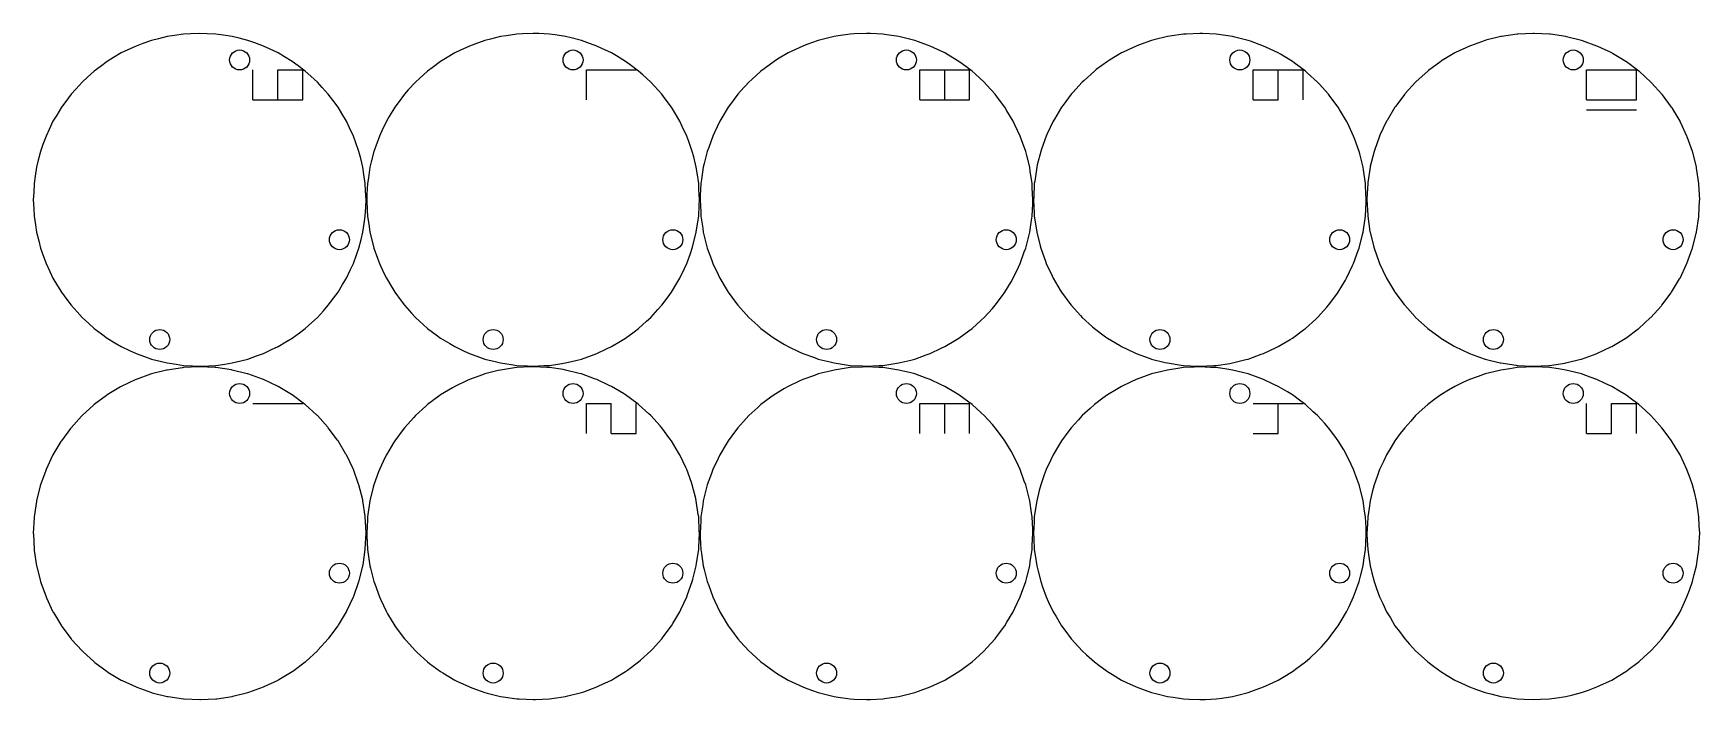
# Model space of a CAD drawing. Extents: x 0 to 501, y 0 to 200.
import ezdxf

# ---------------------------------------------------------------- set-up
doc = ezdxf.new("R2010")
doc.units = 0
doc.layers.add('CUT', color=1, linetype='Continuous')
doc.layers.add('ENGRAVE', color=5, linetype='Continuous')

msp = doc.modelspace()

# ---------------------------------------------------------------- linework, layer by layer
at = {"layer": 'CUT'}
for points in [[(100, 150.2), (99.87, 152.9), (99.76, 155.1), (99.36, 157.77), (99.04, 159.95), (98.38, 162.57), (97.85, 164.71), (96.94, 167.26), (96.19, 169.33), (95.04, 171.77), (94.1, 173.77), (92.71, 176.08), (91.57, 177.98), (89.97, 180.15), (88.65, 181.92), (86.84, 183.92), (85.36, 185.56), (83.36, 187.37), (81.72, 188.85), (79.55, 190.46), (77.78, 191.77), (75.46, 193.16), (73.57, 194.3), (71.13, 195.45), (69.13, 196.39), (66.59, 197.3), (64.51, 198.05), (61.9, 198.7), (59.75, 199.24), (57.09, 199.64), (54.9, 199.96), (52.21, 200.09), (50, 200.2), (47.3, 200.07), (45.1, 199.96), (42.43, 199.56), (40.25, 199.24), (37.63, 198.58), (35.49, 198.05), (32.94, 197.14), (30.87, 196.39), (28.43, 195.24), (26.43, 194.3), (24.12, 192.91), (22.22, 191.77), (20.05, 190.17), (18.28, 188.85), (16.28, 187.04), (14.64, 185.56), (12.83, 183.56), (11.35, 181.92), (9.74, 179.75), (8.43, 177.98), (7.04, 175.66), (5.9, 173.77), (4.75, 171.33), (3.81, 169.33), (2.9, 166.79), (2.15, 164.71), (1.5, 162.1), (0.96, 159.95), (0.56, 157.29), (0.24, 155.1), (0.11, 152.41), (0, 150.2), (0.13, 147.5), (0.24, 145.3), (0.64, 142.63), (0.96, 140.45), (1.62, 137.83), (2.15, 135.69), (3.06, 133.14), (3.81, 131.07), (4.96, 128.63), (5.9, 126.63), (7.29, 124.32), (8.43, 122.42), (10.03, 120.25), (11.35, 118.48), (13.16, 116.48), (14.64, 114.84), (16.64, 113.03), (18.28, 111.55), (20.45, 109.94), (22.22, 108.63), (24.54, 107.24), (26.43, 106.1), (28.87, 104.95), (30.87, 104.01), (33.41, 103.1), (35.49, 102.35), (38.1, 101.7), (40.25, 101.16), (42.91, 100.76), (45.1, 100.44), (47.79, 100.31), (50, 100.2), (52.7, 100.33), (54.9, 100.44), (57.57, 100.84), (59.75, 101.16), (62.37, 101.82), (64.51, 102.35), (67.06, 103.26), (69.13, 104.01), (71.57, 105.16), (73.57, 106.1), (75.88, 107.49), (77.78, 108.63), (79.95, 110.23), (81.72, 111.55), (83.72, 113.36), (85.36, 114.84), (87.17, 116.84), (88.65, 118.48), (90.26, 120.65), (91.57, 122.42), (92.96, 124.74), (94.1, 126.63), (95.25, 129.07), (96.19, 131.07), (97.1, 133.61), (97.85, 135.69), (98.5, 138.3), (99.04, 140.45), (99.44, 143.11), (99.76, 145.3), (99.89, 147.99)], [(200.2, 150.2), (200.04, 153.39), (199.96, 155.1), (199.49, 158.26), (199.24, 159.95), (198.46, 163.05), (198.05, 164.71), (196.97, 167.72), (196.39, 169.33), (195.03, 172.22), (194.3, 173.77), (192.66, 176.51), (191.77, 177.98), (189.87, 180.54), (188.85, 181.92), (186.71, 184.28), (185.56, 185.56), (183.19, 187.7), (181.92, 188.85), (179.36, 190.75), (177.98, 191.77), (175.24, 193.41), (173.77, 194.3), (170.89, 195.66), (169.33, 196.39), (166.33, 197.47), (164.71, 198.05), (161.62, 198.82), (159.95, 199.24), (156.8, 199.71), (155.1, 199.96), (151.92, 200.12), (150.2, 200.2), (147.01, 200.04), (145.3, 199.96), (142.14, 199.49), (140.45, 199.24), (137.35, 198.46), (135.69, 198.05), (132.68, 196.97), (131.07, 196.39), (128.18, 195.03), (126.63, 194.3), (123.89, 192.66), (122.42, 191.77), (119.86, 189.87), (118.48, 188.85), (116.12, 186.71), (114.84, 185.56), (112.7, 183.19), (111.55, 181.92), (109.65, 179.36), (108.63, 177.98), (106.99, 175.24), (106.1, 173.77), (104.74, 170.89), (104.01, 169.33), (102.93, 166.33), (102.35, 164.71), (101.58, 161.62), (101.16, 159.95), (100.69, 156.8), (100.44, 155.1), (100.28, 151.92), (100.2, 150.2), (100.36, 147.01), (100.44, 145.3), (100.91, 142.14), (101.16, 140.45), (101.94, 137.35), (102.35, 135.69), (103.43, 132.68), (104.01, 131.07), (105.37, 128.18), (106.1, 126.63), (107.74, 123.89), (108.63, 122.42), (110.53, 119.86), (111.55, 118.48), (113.69, 116.12), (114.84, 114.84), (117.21, 112.7), (118.48, 111.55), (121.04, 109.65), (122.42, 108.63), (125.16, 106.99), (126.63, 106.1), (129.51, 104.74), (131.07, 104.01), (134.07, 102.93), (135.69, 102.35), (138.78, 101.58), (140.45, 101.16), (143.6, 100.69), (145.3, 100.44), (148.48, 100.28), (150.2, 100.2), (153.39, 100.36), (155.1, 100.44), (158.26, 100.91), (159.95, 101.16), (163.05, 101.94), (164.71, 102.35), (167.72, 103.43), (169.33, 104.01), (172.22, 105.37), (173.77, 106.1), (176.51, 107.74), (177.98, 108.63), (180.54, 110.53), (181.92, 111.55), (184.28, 113.69), (185.56, 114.84), (187.7, 117.21), (188.85, 118.48), (190.75, 121.04), (191.77, 122.42), (193.41, 125.16), (194.3, 126.63), (195.66, 129.51), (196.39, 131.07), (197.47, 134.07), (198.05, 135.69), (198.82, 138.78), (199.24, 140.45), (199.71, 143.6), (199.96, 145.3), (200.12, 148.48)], [(300.4, 150.2), (300.22, 153.88), (300.16, 155.1), (299.62, 158.74), (299.44, 159.95), (298.55, 163.52), (298.25, 164.71), (297.01, 168.18), (296.59, 169.33), (295.02, 172.66), (294.5, 173.77), (292.6, 176.93), (291.97, 177.98), (289.78, 180.93), (289.05, 181.92), (286.58, 184.65), (285.76, 185.56), (283.03, 188.03), (282.12, 188.85), (279.16, 191.04), (278.18, 191.77), (275.02, 193.67), (273.97, 194.3), (270.64, 195.87), (269.53, 196.39), (266.07, 197.63), (264.91, 198.05), (261.34, 198.94), (260.15, 199.24), (256.51, 199.78), (255.3, 199.96), (251.63, 200.14), (250.4, 200.2), (246.72, 200.02), (245.5, 199.96), (241.86, 199.42), (240.65, 199.24), (237.08, 198.35), (235.89, 198.05), (232.42, 196.81), (231.27, 196.39), (227.94, 194.82), (226.83, 194.3), (223.67, 192.4), (222.62, 191.77), (219.67, 189.58), (218.68, 188.85), (215.95, 186.38), (215.04, 185.56), (212.57, 182.83), (211.75, 181.92), (209.56, 178.96), (208.83, 177.98), (206.93, 174.82), (206.3, 173.77), (204.73, 170.44), (204.21, 169.33), (202.97, 165.87), (202.55, 164.71), (201.66, 161.14), (201.36, 159.95), (200.82, 156.31), (200.64, 155.1), (200.46, 151.43), (200.4, 150.2), (200.58, 146.52), (200.64, 145.3), (201.18, 141.66), (201.36, 140.45), (202.25, 136.88), (202.55, 135.69), (203.79, 132.22), (204.21, 131.07), (205.78, 127.74), (206.3, 126.63), (208.2, 123.47), (208.83, 122.42), (211.02, 119.47), (211.75, 118.48), (214.22, 115.75), (215.04, 114.84), (217.77, 112.37), (218.68, 111.55), (221.64, 109.36), (222.62, 108.63), (225.78, 106.73), (226.83, 106.1), (230.16, 104.53), (231.27, 104.01), (234.73, 102.77), (235.89, 102.35), (239.46, 101.46), (240.65, 101.16), (244.29, 100.62), (245.5, 100.44), (249.17, 100.26), (250.4, 100.2), (254.08, 100.38), (255.3, 100.44), (258.94, 100.98), (260.15, 101.16), (263.72, 102.05), (264.91, 102.35), (268.38, 103.59), (269.53, 104.01), (272.86, 105.58), (273.97, 106.1), (277.13, 108), (278.18, 108.63), (281.13, 110.82), (282.12, 111.55), (284.85, 114.02), (285.76, 114.84), (288.23, 117.57), (289.05, 118.48), (291.24, 121.44), (291.97, 122.42), (293.87, 125.58), (294.5, 126.63), (296.07, 129.96), (296.59, 131.07), (297.83, 134.53), (298.25, 135.69), (299.14, 139.26), (299.44, 140.45), (299.98, 144.09), (300.16, 145.3), (300.34, 148.97)], [(400.6, 150.2), (400.4, 154.37), (400.36, 155.1), (399.75, 159.23), (399.64, 159.95), (398.63, 164), (398.45, 164.71), (397.04, 168.64), (396.79, 169.33), (395.01, 173.1), (394.7, 173.77), (392.55, 177.35), (392.17, 177.98), (389.69, 181.33), (389.25, 181.92), (386.45, 185.01), (385.96, 185.56), (382.87, 188.36), (382.32, 188.85), (378.97, 191.34), (378.38, 191.77), (374.8, 193.92), (374.17, 194.3), (370.4, 196.08), (369.73, 196.39), (365.81, 197.8), (365.11, 198.05), (361.07, 199.06), (360.35, 199.24), (356.23, 199.85), (355.5, 199.96), (351.34, 200.16), (350.6, 200.2), (346.43, 200), (345.7, 199.96), (341.57, 199.35), (340.85, 199.24), (336.8, 198.23), (336.09, 198.05), (332.16, 196.64), (331.47, 196.39), (327.7, 194.61), (327.03, 194.3), (323.45, 192.15), (322.82, 191.77), (319.47, 189.29), (318.88, 188.85), (315.79, 186.05), (315.24, 185.56), (312.44, 182.47), (311.95, 181.92), (309.46, 178.57), (309.03, 177.98), (306.88, 174.4), (306.5, 173.77), (304.72, 170), (304.41, 169.33), (303, 165.41), (302.75, 164.71), (301.74, 160.67), (301.56, 159.95), (300.95, 155.83), (300.84, 155.1), (300.64, 150.94), (300.6, 150.2), (300.8, 146.03), (300.84, 145.3), (301.45, 141.17), (301.56, 140.45), (302.57, 136.4), (302.75, 135.69), (304.16, 131.76), (304.41, 131.07), (306.19, 127.3), (306.5, 126.63), (308.65, 123.05), (309.03, 122.42), (311.51, 119.07), (311.95, 118.48), (314.75, 115.39), (315.24, 114.84), (318.33, 112.04), (318.88, 111.55), (322.23, 109.06), (322.82, 108.63), (326.4, 106.48), (327.03, 106.1), (330.8, 104.32), (331.47, 104.01), (335.39, 102.6), (336.09, 102.35), (340.13, 101.34), (340.85, 101.16), (344.97, 100.55), (345.7, 100.44), (349.86, 100.24), (350.6, 100.2), (354.77, 100.4), (355.5, 100.44), (359.63, 101.05), (360.35, 101.16), (364.4, 102.17), (365.11, 102.35), (369.04, 103.76), (369.73, 104.01), (373.5, 105.79), (374.17, 106.1), (377.75, 108.25), (378.38, 108.63), (381.73, 111.11), (382.32, 111.55), (385.41, 114.35), (385.96, 114.84), (388.76, 117.93), (389.25, 118.48), (391.74, 121.83), (392.17, 122.42), (394.32, 126), (394.7, 126.63), (396.48, 130.4), (396.79, 131.07), (398.2, 134.99), (398.45, 135.69), (399.46, 139.73), (399.64, 140.45), (400.25, 144.57), (400.36, 145.3), (400.56, 149.46)], [(500.8, 150.2), (500.57, 154.86), (500.56, 155.1), (499.88, 159.71), (499.84, 159.95), (498.71, 164.48), (498.65, 164.71), (497.08, 169.1), (496.99, 169.33), (495, 173.55), (494.9, 173.77), (492.5, 177.77), (492.37, 177.98), (489.6, 181.72), (489.45, 181.92), (486.32, 185.37), (486.16, 185.56), (482.7, 188.69), (482.52, 188.85), (478.78, 191.63), (478.58, 191.77), (474.58, 194.17), (474.37, 194.3), (470.16, 196.29), (469.93, 196.39), (465.55, 197.96), (465.31, 198.05), (460.79, 199.18), (460.55, 199.24), (455.94, 199.92), (455.7, 199.96), (451.05, 200.19), (450.8, 200.2), (446.14, 199.97), (445.9, 199.96), (441.29, 199.28), (441.05, 199.24), (436.52, 198.11), (436.29, 198.05), (431.9, 196.48), (431.67, 196.39), (427.45, 194.4), (427.23, 194.3), (423.23, 191.9), (423.02, 191.77), (419.28, 189), (419.08, 188.85), (415.63, 185.72), (415.44, 185.56), (412.31, 182.1), (412.15, 181.92), (409.37, 178.18), (409.23, 177.98), (406.83, 173.98), (406.7, 173.77), (404.71, 169.56), (404.61, 169.33), (403.04, 164.95), (402.95, 164.71), (401.82, 160.19), (401.76, 159.95), (401.08, 155.34), (401.04, 155.1), (400.81, 150.45), (400.8, 150.2), (401.03, 145.54), (401.04, 145.3), (401.72, 140.69), (401.76, 140.45), (402.89, 135.92), (402.95, 135.69), (404.52, 131.3), (404.61, 131.07), (406.6, 126.85), (406.7, 126.63), (409.1, 122.63), (409.23, 122.42), (412, 118.68), (412.15, 118.48), (415.28, 115.03), (415.44, 114.84), (418.9, 111.71), (419.08, 111.55), (422.82, 108.77), (423.02, 108.63), (427.02, 106.23), (427.23, 106.1), (431.44, 104.11), (431.67, 104.01), (436.05, 102.44), (436.29, 102.35), (440.81, 101.22), (441.05, 101.16), (445.66, 100.48), (445.9, 100.44), (450.55, 100.21), (450.8, 100.2), (455.46, 100.43), (455.7, 100.44), (460.31, 101.12), (460.55, 101.16), (465.08, 102.29), (465.31, 102.35), (469.7, 103.92), (469.93, 104.01), (474.15, 106), (474.37, 106.1), (478.37, 108.5), (478.58, 108.63), (482.32, 111.4), (482.52, 111.55), (485.97, 114.68), (486.16, 114.84), (489.29, 118.3), (489.45, 118.48), (492.23, 122.22), (492.37, 122.42), (494.77, 126.42), (494.9, 126.63), (496.89, 130.84), (496.99, 131.07), (498.56, 135.45), (498.65, 135.69), (499.78, 140.21), (499.84, 140.45), (500.52, 145.06), (500.56, 145.3), (500.79, 149.95)], [(65, 192.2), (64.94, 191.61), (64.77, 191.05), (64.49, 190.53), (64.12, 190.08), (63.67, 189.71), (63.15, 189.43), (62.59, 189.26), (62, 189.2), (61.41, 189.26), (60.85, 189.43), (60.33, 189.71), (59.88, 190.08), (59.51, 190.53), (59.23, 191.05), (59.06, 191.61), (59, 192.2), (59.06, 192.79), (59.23, 193.35), (59.51, 193.87), (59.88, 194.32), (60.33, 194.69), (60.85, 194.97), (61.41, 195.14), (62, 195.2), (62.59, 195.14), (63.15, 194.97), (63.67, 194.69), (64.12, 194.32), (64.49, 193.87), (64.77, 193.35), (64.94, 192.79)], [(165.2, 192.2), (165.14, 191.61), (164.97, 191.05), (164.69, 190.53), (164.32, 190.08), (163.87, 189.71), (163.35, 189.43), (162.79, 189.26), (162.2, 189.2), (161.61, 189.26), (161.05, 189.43), (160.53, 189.71), (160.08, 190.08), (159.71, 190.53), (159.43, 191.05), (159.26, 191.61), (159.2, 192.2), (159.26, 192.79), (159.43, 193.35), (159.71, 193.87), (160.08, 194.32), (160.53, 194.69), (161.05, 194.97), (161.61, 195.14), (162.2, 195.2), (162.79, 195.14), (163.35, 194.97), (163.87, 194.69), (164.32, 194.32), (164.69, 193.87), (164.97, 193.35), (165.14, 192.79)], [(265.4, 192.2), (265.34, 191.61), (265.17, 191.05), (264.89, 190.53), (264.52, 190.08), (264.07, 189.71), (263.55, 189.43), (262.99, 189.26), (262.4, 189.2), (261.81, 189.26), (261.25, 189.43), (260.73, 189.71), (260.28, 190.08), (259.91, 190.53), (259.63, 191.05), (259.46, 191.61), (259.4, 192.2), (259.46, 192.79), (259.63, 193.35), (259.91, 193.87), (260.28, 194.32), (260.73, 194.69), (261.25, 194.97), (261.81, 195.14), (262.4, 195.2), (262.99, 195.14), (263.55, 194.97), (264.07, 194.69), (264.52, 194.32), (264.89, 193.87), (265.17, 193.35), (265.34, 192.79)], [(365.6, 192.2), (365.54, 191.61), (365.37, 191.05), (365.09, 190.53), (364.72, 190.08), (364.27, 189.71), (363.75, 189.43), (363.19, 189.26), (362.6, 189.2), (362.01, 189.26), (361.45, 189.43), (360.93, 189.71), (360.48, 190.08), (360.11, 190.53), (359.83, 191.05), (359.66, 191.61), (359.6, 192.2), (359.66, 192.79), (359.83, 193.35), (360.11, 193.87), (360.48, 194.32), (360.93, 194.69), (361.45, 194.97), (362.01, 195.14), (362.6, 195.2), (363.19, 195.14), (363.75, 194.97), (364.27, 194.69), (364.72, 194.32), (365.09, 193.87), (365.37, 193.35), (365.54, 192.79)], [(465.8, 192.2), (465.74, 191.61), (465.57, 191.05), (465.29, 190.53), (464.92, 190.08), (464.47, 189.71), (463.95, 189.43), (463.39, 189.26), (462.8, 189.2), (462.21, 189.26), (461.65, 189.43), (461.13, 189.71), (460.68, 190.08), (460.31, 190.53), (460.03, 191.05), (459.86, 191.61), (459.8, 192.2), (459.86, 192.79), (460.03, 193.35), (460.31, 193.87), (460.68, 194.32), (461.13, 194.69), (461.65, 194.97), (462.21, 195.14), (462.8, 195.2), (463.39, 195.14), (463.95, 194.97), (464.47, 194.69), (464.92, 194.32), (465.29, 193.87), (465.57, 193.35), (465.74, 192.79)], [(95, 138.2), (94.94, 137.61), (94.77, 137.05), (94.49, 136.53), (94.12, 136.08), (93.67, 135.71), (93.15, 135.43), (92.59, 135.26), (92, 135.2), (91.41, 135.26), (90.85, 135.43), (90.33, 135.71), (89.88, 136.08), (89.51, 136.53), (89.23, 137.05), (89.06, 137.61), (89, 138.2), (89.06, 138.79), (89.23, 139.35), (89.51, 139.87), (89.88, 140.32), (90.33, 140.69), (90.85, 140.97), (91.41, 141.14), (92, 141.2), (92.59, 141.14), (93.15, 140.97), (93.67, 140.69), (94.12, 140.32), (94.49, 139.87), (94.77, 139.35), (94.94, 138.79)], [(195.2, 138.2), (195.14, 137.61), (194.97, 137.05), (194.69, 136.53), (194.32, 136.08), (193.87, 135.71), (193.35, 135.43), (192.79, 135.26), (192.2, 135.2), (191.61, 135.26), (191.05, 135.43), (190.53, 135.71), (190.08, 136.08), (189.71, 136.53), (189.43, 137.05), (189.26, 137.61), (189.2, 138.2), (189.26, 138.79), (189.43, 139.35), (189.71, 139.87), (190.08, 140.32), (190.53, 140.69), (191.05, 140.97), (191.61, 141.14), (192.2, 141.2), (192.79, 141.14), (193.35, 140.97), (193.87, 140.69), (194.32, 140.32), (194.69, 139.87), (194.97, 139.35), (195.14, 138.79)], [(295.4, 138.2), (295.34, 137.61), (295.17, 137.05), (294.89, 136.53), (294.52, 136.08), (294.07, 135.71), (293.55, 135.43), (292.99, 135.26), (292.4, 135.2), (291.81, 135.26), (291.25, 135.43), (290.73, 135.71), (290.28, 136.08), (289.91, 136.53), (289.63, 137.05), (289.46, 137.61), (289.4, 138.2), (289.46, 138.79), (289.63, 139.35), (289.91, 139.87), (290.28, 140.32), (290.73, 140.69), (291.25, 140.97), (291.81, 141.14), (292.4, 141.2), (292.99, 141.14), (293.55, 140.97), (294.07, 140.69), (294.52, 140.32), (294.89, 139.87), (295.17, 139.35), (295.34, 138.79)], [(395.6, 138.2), (395.54, 137.61), (395.37, 137.05), (395.09, 136.53), (394.72, 136.08), (394.27, 135.71), (393.75, 135.43), (393.19, 135.26), (392.6, 135.2), (392.01, 135.26), (391.45, 135.43), (390.93, 135.71), (390.48, 136.08), (390.11, 136.53), (389.83, 137.05), (389.66, 137.61), (389.6, 138.2), (389.66, 138.79), (389.83, 139.35), (390.11, 139.87), (390.48, 140.32), (390.93, 140.69), (391.45, 140.97), (392.01, 141.14), (392.6, 141.2), (393.19, 141.14), (393.75, 140.97), (394.27, 140.69), (394.72, 140.32), (395.09, 139.87), (395.37, 139.35), (395.54, 138.79)], [(495.8, 138.2), (495.74, 137.61), (495.57, 137.05), (495.29, 136.53), (494.92, 136.08), (494.47, 135.71), (493.95, 135.43), (493.39, 135.26), (492.8, 135.2), (492.21, 135.26), (491.65, 135.43), (491.13, 135.71), (490.68, 136.08), (490.31, 136.53), (490.03, 137.05), (489.86, 137.61), (489.8, 138.2), (489.86, 138.79), (490.03, 139.35), (490.31, 139.87), (490.68, 140.32), (491.13, 140.69), (491.65, 140.97), (492.21, 141.14), (492.8, 141.2), (493.39, 141.14), (493.95, 140.97), (494.47, 140.69), (494.92, 140.32), (495.29, 139.87), (495.57, 139.35), (495.74, 138.79)], [(41, 108.2), (40.94, 107.61), (40.77, 107.05), (40.49, 106.53), (40.12, 106.08), (39.67, 105.71), (39.15, 105.43), (38.59, 105.26), (38, 105.2), (37.41, 105.26), (36.85, 105.43), (36.33, 105.71), (35.88, 106.08), (35.51, 106.53), (35.23, 107.05), (35.06, 107.61), (35, 108.2), (35.06, 108.79), (35.23, 109.35), (35.51, 109.87), (35.88, 110.32), (36.33, 110.69), (36.85, 110.97), (37.41, 111.14), (38, 111.2), (38.59, 111.14), (39.15, 110.97), (39.67, 110.69), (40.12, 110.32), (40.49, 109.87), (40.77, 109.35), (40.94, 108.79)], [(141.2, 108.2), (141.14, 107.61), (140.97, 107.05), (140.69, 106.53), (140.32, 106.08), (139.87, 105.71), (139.35, 105.43), (138.79, 105.26), (138.2, 105.2), (137.61, 105.26), (137.05, 105.43), (136.53, 105.71), (136.08, 106.08), (135.71, 106.53), (135.43, 107.05), (135.26, 107.61), (135.2, 108.2), (135.26, 108.79), (135.43, 109.35), (135.71, 109.87), (136.08, 110.32), (136.53, 110.69), (137.05, 110.97), (137.61, 111.14), (138.2, 111.2), (138.79, 111.14), (139.35, 110.97), (139.87, 110.69), (140.32, 110.32), (140.69, 109.87), (140.97, 109.35), (141.14, 108.79)], [(241.4, 108.2), (241.34, 107.61), (241.17, 107.05), (240.89, 106.53), (240.52, 106.08), (240.07, 105.71), (239.55, 105.43), (238.99, 105.26), (238.4, 105.2), (237.81, 105.26), (237.25, 105.43), (236.73, 105.71), (236.28, 106.08), (235.91, 106.53), (235.63, 107.05), (235.46, 107.61), (235.4, 108.2), (235.46, 108.79), (235.63, 109.35), (235.91, 109.87), (236.28, 110.32), (236.73, 110.69), (237.25, 110.97), (237.81, 111.14), (238.4, 111.2), (238.99, 111.14), (239.55, 110.97), (240.07, 110.69), (240.52, 110.32), (240.89, 109.87), (241.17, 109.35), (241.34, 108.79)], [(341.6, 108.2), (341.54, 107.61), (341.37, 107.05), (341.09, 106.53), (340.72, 106.08), (340.27, 105.71), (339.75, 105.43), (339.19, 105.26), (338.6, 105.2), (338.01, 105.26), (337.45, 105.43), (336.93, 105.71), (336.48, 106.08), (336.11, 106.53), (335.83, 107.05), (335.66, 107.61), (335.6, 108.2), (335.66, 108.79), (335.83, 109.35), (336.11, 109.87), (336.48, 110.32), (336.93, 110.69), (337.45, 110.97), (338.01, 111.14), (338.6, 111.2), (339.19, 111.14), (339.75, 110.97), (340.27, 110.69), (340.72, 110.32), (341.09, 109.87), (341.37, 109.35), (341.54, 108.79)], [(441.8, 108.2), (441.74, 107.61), (441.57, 107.05), (441.29, 106.53), (440.92, 106.08), (440.47, 105.71), (439.95, 105.43), (439.39, 105.26), (438.8, 105.2), (438.21, 105.26), (437.65, 105.43), (437.13, 105.71), (436.68, 106.08), (436.31, 106.53), (436.03, 107.05), (435.86, 107.61), (435.8, 108.2), (435.86, 108.79), (436.03, 109.35), (436.31, 109.87), (436.68, 110.32), (437.13, 110.69), (437.65, 110.97), (438.21, 111.14), (438.8, 111.2), (439.39, 111.14), (439.95, 110.97), (440.47, 110.69), (440.92, 110.32), (441.29, 109.87), (441.57, 109.35), (441.74, 108.79)], [(100, 50), (99.99, 50.25), (99.76, 54.9), (99.72, 55.14), (99.04, 59.75), (98.98, 59.99), (97.85, 64.51), (97.76, 64.75), (96.19, 69.13), (96.09, 69.36), (94.1, 73.57), (93.97, 73.78), (91.57, 77.78), (91.43, 77.98), (88.65, 81.72), (88.49, 81.9), (85.36, 85.36), (85.17, 85.52), (81.72, 88.65), (81.52, 88.8), (77.78, 91.57), (77.57, 91.7), (73.57, 94.1), (73.35, 94.2), (69.13, 96.19), (68.9, 96.28), (64.51, 97.85), (64.28, 97.91), (59.75, 99.04), (59.51, 99.08), (54.9, 99.76), (54.66, 99.77), (50, 100), (49.75, 99.99), (45.1, 99.76), (44.86, 99.72), (40.25, 99.04), (40.01, 98.98), (35.49, 97.85), (35.25, 97.76), (30.87, 96.19), (30.64, 96.09), (26.43, 94.1), (26.22, 93.97), (22.22, 91.57), (22.02, 91.43), (18.28, 88.65), (18.1, 88.49), (14.64, 85.36), (14.48, 85.17), (11.35, 81.72), (11.2, 81.52), (8.43, 77.78), (8.3, 77.57), (5.9, 73.57), (5.8, 73.35), (3.81, 69.13), (3.72, 68.9), (2.15, 64.51), (2.09, 64.28), (0.96, 59.75), (0.92, 59.51), (0.24, 54.9), (0.23, 54.66), (0, 50), (0.01, 49.75), (0.24, 45.1), (0.28, 44.86), (0.96, 40.25), (1.02, 40.01), (2.15, 35.49), (2.24, 35.25), (3.81, 30.87), (3.91, 30.64), (5.9, 26.43), (6.03, 26.22), (8.43, 22.22), (8.57, 22.02), (11.35, 18.28), (11.51, 18.1), (14.64, 14.64), (14.83, 14.48), (18.28, 11.35), (18.48, 11.2), (22.22, 8.43), (22.43, 8.3), (26.43, 5.9), (26.65, 5.8), (30.87, 3.81), (31.1, 3.72), (35.49, 2.15), (35.72, 2.09), (40.25, 0.96), (40.49, 0.92), (45.1, 0.24), (45.34, 0.23), (50, 0), (50.25, 0.01), (54.9, 0.24), (55.14, 0.28), (59.75, 0.96), (59.99, 1.02), (64.51, 2.15), (64.75, 2.24), (69.13, 3.81), (69.36, 3.91), (73.57, 5.9), (73.78, 6.03), (77.78, 8.43), (77.98, 8.57), (81.72, 11.35), (81.9, 11.51), (85.36, 14.64), (85.52, 14.83), (88.65, 18.28), (88.8, 18.48), (91.57, 22.22), (91.7, 22.43), (94.1, 26.43), (94.2, 26.65), (96.19, 30.87), (96.28, 31.1), (97.85, 35.49), (97.91, 35.72), (99.04, 40.25), (99.08, 40.49), (99.76, 45.1), (99.77, 45.34)], [(200.2, 50), (200.16, 50.74), (199.96, 54.9), (199.85, 55.63), (199.24, 59.75), (199.06, 60.47), (198.05, 64.51), (197.8, 65.21), (196.39, 69.13), (196.08, 69.8), (194.3, 73.57), (193.92, 74.2), (191.77, 77.78), (191.34, 78.37), (188.85, 81.72), (188.36, 82.27), (185.56, 85.36), (185.01, 85.85), (181.92, 88.65), (181.33, 89.09), (177.98, 91.57), (177.35, 91.95), (173.77, 94.1), (173.1, 94.41), (169.33, 96.19), (168.64, 96.44), (164.71, 97.85), (164, 98.03), (159.95, 99.04), (159.23, 99.15), (155.1, 99.76), (154.37, 99.8), (150.2, 100), (149.46, 99.96), (145.3, 99.76), (144.57, 99.65), (140.45, 99.04), (139.73, 98.86), (135.69, 97.85), (134.99, 97.6), (131.07, 96.19), (130.4, 95.88), (126.63, 94.1), (126, 93.72), (122.42, 91.57), (121.83, 91.14), (118.48, 88.65), (117.93, 88.16), (114.84, 85.36), (114.35, 84.81), (111.55, 81.72), (111.11, 81.13), (108.63, 77.78), (108.25, 77.15), (106.1, 73.57), (105.79, 72.9), (104.01, 69.13), (103.76, 68.44), (102.35, 64.51), (102.17, 63.8), (101.16, 59.75), (101.05, 59.03), (100.44, 54.9), (100.4, 54.17), (100.2, 50), (100.24, 49.26), (100.44, 45.1), (100.55, 44.37), (101.16, 40.25), (101.34, 39.53), (102.35, 35.49), (102.6, 34.79), (104.01, 30.87), (104.32, 30.2), (106.1, 26.43), (106.48, 25.8), (108.63, 22.22), (109.06, 21.63), (111.55, 18.28), (112.04, 17.73), (114.84, 14.64), (115.39, 14.15), (118.48, 11.35), (119.07, 10.91), (122.42, 8.43), (123.05, 8.05), (126.63, 5.9), (127.3, 5.59), (131.07, 3.81), (131.76, 3.56), (135.69, 2.15), (136.4, 1.97), (140.45, 0.96), (141.17, 0.85), (145.3, 0.24), (146.03, 0.2), (150.2, 0), (150.94, 0.04), (155.1, 0.24), (155.83, 0.35), (159.95, 0.96), (160.67, 1.14), (164.71, 2.15), (165.41, 2.4), (169.33, 3.81), (170, 4.12), (173.77, 5.9), (174.4, 6.28), (177.98, 8.43), (178.57, 8.86), (181.92, 11.35), (182.47, 11.84), (185.56, 14.64), (186.05, 15.19), (188.85, 18.28), (189.29, 18.87), (191.77, 22.22), (192.15, 22.85), (194.3, 26.43), (194.61, 27.1), (196.39, 30.87), (196.64, 31.56), (198.05, 35.49), (198.23, 36.2), (199.24, 40.25), (199.35, 40.97), (199.96, 45.1), (200, 45.83)], [(300.4, 50), (300.34, 51.23), (300.16, 54.9), (299.98, 56.11), (299.44, 59.75), (299.14, 60.94), (298.25, 64.51), (297.83, 65.67), (296.59, 69.13), (296.07, 70.24), (294.5, 73.57), (293.87, 74.62), (291.97, 77.78), (291.24, 78.76), (289.05, 81.72), (288.23, 82.63), (285.76, 85.36), (284.85, 86.18), (282.12, 88.65), (281.13, 89.38), (278.18, 91.57), (277.13, 92.2), (273.97, 94.1), (272.86, 94.62), (269.53, 96.19), (268.38, 96.61), (264.91, 97.85), (263.72, 98.15), (260.15, 99.04), (258.94, 99.22), (255.3, 99.76), (254.08, 99.82), (250.4, 100), (249.17, 99.94), (245.5, 99.76), (244.29, 99.58), (240.65, 99.04), (239.46, 98.74), (235.89, 97.85), (234.73, 97.43), (231.27, 96.19), (230.16, 95.67), (226.83, 94.1), (225.78, 93.47), (222.62, 91.57), (221.64, 90.84), (218.68, 88.65), (217.77, 87.83), (215.04, 85.36), (214.22, 84.45), (211.75, 81.72), (211.02, 80.73), (208.83, 77.78), (208.2, 76.73), (206.3, 73.57), (205.78, 72.46), (204.21, 69.13), (203.79, 67.98), (202.55, 64.51), (202.25, 63.32), (201.36, 59.75), (201.18, 58.54), (200.64, 54.9), (200.58, 53.68), (200.4, 50), (200.46, 48.77), (200.64, 45.1), (200.82, 43.89), (201.36, 40.25), (201.66, 39.06), (202.55, 35.49), (202.97, 34.33), (204.21, 30.87), (204.73, 29.76), (206.3, 26.43), (206.93, 25.38), (208.83, 22.22), (209.56, 21.24), (211.75, 18.28), (212.57, 17.37), (215.04, 14.64), (215.95, 13.82), (218.68, 11.35), (219.67, 10.62), (222.62, 8.43), (223.67, 7.8), (226.83, 5.9), (227.94, 5.38), (231.27, 3.81), (232.42, 3.39), (235.89, 2.15), (237.08, 1.85), (240.65, 0.96), (241.86, 0.78), (245.5, 0.24), (246.72, 0.18), (250.4, 0), (251.63, 0.06), (255.3, 0.24), (256.51, 0.42), (260.15, 0.96), (261.34, 1.26), (264.91, 2.15), (266.07, 2.57), (269.53, 3.81), (270.64, 4.33), (273.97, 5.9), (275.02, 6.53), (278.18, 8.43), (279.16, 9.16), (282.12, 11.35), (283.03, 12.17), (285.76, 14.64), (286.58, 15.55), (289.05, 18.28), (289.78, 19.27), (291.97, 22.22), (292.6, 23.27), (294.5, 26.43), (295.02, 27.54), (296.59, 30.87), (297.01, 32.02), (298.25, 35.49), (298.55, 36.68), (299.44, 40.25), (299.62, 41.46), (300.16, 45.1), (300.22, 46.32)], [(400.6, 50), (400.52, 51.72), (400.36, 54.9), (400.11, 56.6), (399.64, 59.75), (399.22, 61.42), (398.45, 64.51), (397.87, 66.13), (396.79, 69.13), (396.06, 70.69), (394.7, 73.57), (393.81, 75.04), (392.17, 77.78), (391.15, 79.16), (389.25, 81.72), (388.1, 82.99), (385.96, 85.36), (384.68, 86.51), (382.32, 88.65), (380.94, 89.67), (378.38, 91.57), (376.91, 92.46), (374.17, 94.1), (372.62, 94.83), (369.73, 96.19), (368.12, 96.77), (365.11, 97.85), (363.45, 98.26), (360.35, 99.04), (358.66, 99.29), (355.5, 99.76), (353.79, 99.84), (350.6, 100), (348.88, 99.92), (345.7, 99.76), (344, 99.51), (340.85, 99.04), (339.18, 98.62), (336.09, 97.85), (334.47, 97.27), (331.47, 96.19), (329.91, 95.46), (327.03, 94.1), (325.56, 93.21), (322.82, 91.57), (321.44, 90.55), (318.88, 88.65), (317.61, 87.5), (315.24, 85.36), (314.09, 84.08), (311.95, 81.72), (310.93, 80.34), (309.03, 77.78), (308.14, 76.31), (306.5, 73.57), (305.77, 72.02), (304.41, 69.13), (303.83, 67.52), (302.75, 64.51), (302.34, 62.85), (301.56, 59.75), (301.31, 58.06), (300.84, 54.9), (300.76, 53.19), (300.6, 50), (300.68, 48.28), (300.84, 45.1), (301.09, 43.4), (301.56, 40.25), (301.98, 38.58), (302.75, 35.49), (303.33, 33.87), (304.41, 30.87), (305.14, 29.31), (306.5, 26.43), (307.39, 24.96), (309.03, 22.22), (310.05, 20.84), (311.95, 18.28), (313.1, 17.01), (315.24, 14.64), (316.52, 13.49), (318.88, 11.35), (320.26, 10.33), (322.82, 8.43), (324.29, 7.54), (327.03, 5.9), (328.58, 5.17), (331.47, 3.81), (333.08, 3.23), (336.09, 2.15), (337.75, 1.74), (340.85, 0.96), (342.54, 0.71), (345.7, 0.24), (347.41, 0.16), (350.6, 0), (352.32, 0.08), (355.5, 0.24), (357.2, 0.49), (360.35, 0.96), (362.02, 1.38), (365.11, 2.15), (366.73, 2.73), (369.73, 3.81), (371.29, 4.54), (374.17, 5.9), (375.64, 6.79), (378.38, 8.43), (379.76, 9.45), (382.32, 11.35), (383.59, 12.5), (385.96, 14.64), (387.11, 15.92), (389.25, 18.28), (390.27, 19.66), (392.17, 22.22), (393.06, 23.69), (394.7, 26.43), (395.43, 27.98), (396.79, 30.87), (397.37, 32.48), (398.45, 35.49), (398.86, 37.15), (399.64, 40.25), (399.89, 41.94), (400.36, 45.1), (400.44, 46.81)], [(500.8, 50), (500.69, 52.21), (500.56, 54.9), (500.24, 57.09), (499.84, 59.75), (499.3, 61.9), (498.65, 64.51), (497.9, 66.59), (496.99, 69.13), (496.05, 71.13), (494.9, 73.57), (493.76, 75.46), (492.37, 77.78), (491.06, 79.55), (489.45, 81.72), (487.97, 83.36), (486.16, 85.36), (484.52, 86.84), (482.52, 88.65), (480.75, 89.97), (478.58, 91.57), (476.68, 92.71), (474.37, 94.1), (472.37, 95.04), (469.93, 96.19), (467.86, 96.94), (465.31, 97.85), (463.17, 98.38), (460.55, 99.04), (458.37, 99.36), (455.7, 99.76), (453.5, 99.87), (450.8, 100), (448.59, 99.89), (445.9, 99.76), (443.71, 99.44), (441.05, 99.04), (438.9, 98.5), (436.29, 97.85), (434.21, 97.1), (431.67, 96.19), (429.67, 95.25), (427.23, 94.1), (425.34, 92.96), (423.02, 91.57), (421.25, 90.26), (419.08, 88.65), (417.44, 87.17), (415.44, 85.36), (413.96, 83.72), (412.15, 81.72), (410.83, 79.95), (409.23, 77.78), (408.09, 75.88), (406.7, 73.57), (405.76, 71.57), (404.61, 69.13), (403.86, 67.06), (402.95, 64.51), (402.42, 62.37), (401.76, 59.75), (401.44, 57.57), (401.04, 54.9), (400.93, 52.7), (400.8, 50), (400.91, 47.79), (401.04, 45.1), (401.36, 42.91), (401.76, 40.25), (402.3, 38.1), (402.95, 35.49), (403.7, 33.41), (404.61, 30.87), (405.55, 28.87), (406.7, 26.43), (407.84, 24.54), (409.23, 22.22), (410.54, 20.45), (412.15, 18.28), (413.63, 16.64), (415.44, 14.64), (417.08, 13.16), (419.08, 11.35), (420.85, 10.03), (423.02, 8.43), (424.92, 7.29), (427.23, 5.9), (429.23, 4.96), (431.67, 3.81), (433.74, 3.06), (436.29, 2.15), (438.43, 1.62), (441.05, 0.96), (443.23, 0.64), (445.9, 0.24), (448.1, 0.13), (450.8, 0), (453.01, 0.11), (455.7, 0.24), (457.89, 0.56), (460.55, 0.96), (462.7, 1.5), (465.31, 2.15), (467.39, 2.9), (469.93, 3.81), (471.93, 4.75), (474.37, 5.9), (476.26, 7.04), (478.58, 8.43), (480.35, 9.74), (482.52, 11.35), (484.16, 12.83), (486.16, 14.64), (487.64, 16.28), (489.45, 18.28), (490.77, 20.05), (492.37, 22.22), (493.51, 24.12), (494.9, 26.43), (495.84, 28.43), (496.99, 30.87), (497.74, 32.94), (498.65, 35.49), (499.18, 37.63), (499.84, 40.25), (500.16, 42.43), (500.56, 45.1), (500.67, 47.3)], [(65, 92), (64.94, 91.41), (64.77, 90.85), (64.49, 90.33), (64.12, 89.88), (63.67, 89.51), (63.15, 89.23), (62.59, 89.06), (62, 89), (61.41, 89.06), (60.85, 89.23), (60.33, 89.51), (59.88, 89.88), (59.51, 90.33), (59.23, 90.85), (59.06, 91.41), (59, 92), (59.06, 92.59), (59.23, 93.15), (59.51, 93.67), (59.88, 94.12), (60.33, 94.49), (60.85, 94.77), (61.41, 94.94), (62, 95), (62.59, 94.94), (63.15, 94.77), (63.67, 94.49), (64.12, 94.12), (64.49, 93.67), (64.77, 93.15), (64.94, 92.59)], [(165.2, 92), (165.14, 91.41), (164.97, 90.85), (164.69, 90.33), (164.32, 89.88), (163.87, 89.51), (163.35, 89.23), (162.79, 89.06), (162.2, 89), (161.61, 89.06), (161.05, 89.23), (160.53, 89.51), (160.08, 89.88), (159.71, 90.33), (159.43, 90.85), (159.26, 91.41), (159.2, 92), (159.26, 92.59), (159.43, 93.15), (159.71, 93.67), (160.08, 94.12), (160.53, 94.49), (161.05, 94.77), (161.61, 94.94), (162.2, 95), (162.79, 94.94), (163.35, 94.77), (163.87, 94.49), (164.32, 94.12), (164.69, 93.67), (164.97, 93.15), (165.14, 92.59)], [(265.4, 92), (265.34, 91.41), (265.17, 90.85), (264.89, 90.33), (264.52, 89.88), (264.07, 89.51), (263.55, 89.23), (262.99, 89.06), (262.4, 89), (261.81, 89.06), (261.25, 89.23), (260.73, 89.51), (260.28, 89.88), (259.91, 90.33), (259.63, 90.85), (259.46, 91.41), (259.4, 92), (259.46, 92.59), (259.63, 93.15), (259.91, 93.67), (260.28, 94.12), (260.73, 94.49), (261.25, 94.77), (261.81, 94.94), (262.4, 95), (262.99, 94.94), (263.55, 94.77), (264.07, 94.49), (264.52, 94.12), (264.89, 93.67), (265.17, 93.15), (265.34, 92.59)], [(365.6, 92), (365.54, 91.41), (365.37, 90.85), (365.09, 90.33), (364.72, 89.88), (364.27, 89.51), (363.75, 89.23), (363.19, 89.06), (362.6, 89), (362.01, 89.06), (361.45, 89.23), (360.93, 89.51), (360.48, 89.88), (360.11, 90.33), (359.83, 90.85), (359.66, 91.41), (359.6, 92), (359.66, 92.59), (359.83, 93.15), (360.11, 93.67), (360.48, 94.12), (360.93, 94.49), (361.45, 94.77), (362.01, 94.94), (362.6, 95), (363.19, 94.94), (363.75, 94.77), (364.27, 94.49), (364.72, 94.12), (365.09, 93.67), (365.37, 93.15), (365.54, 92.59)], [(465.8, 92), (465.74, 91.41), (465.57, 90.85), (465.29, 90.33), (464.92, 89.88), (464.47, 89.51), (463.95, 89.23), (463.39, 89.06), (462.8, 89), (462.21, 89.06), (461.65, 89.23), (461.13, 89.51), (460.68, 89.88), (460.31, 90.33), (460.03, 90.85), (459.86, 91.41), (459.8, 92), (459.86, 92.59), (460.03, 93.15), (460.31, 93.67), (460.68, 94.12), (461.13, 94.49), (461.65, 94.77), (462.21, 94.94), (462.8, 95), (463.39, 94.94), (463.95, 94.77), (464.47, 94.49), (464.92, 94.12), (465.29, 93.67), (465.57, 93.15), (465.74, 92.59)], [(95, 38), (94.94, 37.41), (94.77, 36.85), (94.49, 36.33), (94.12, 35.88), (93.67, 35.51), (93.15, 35.23), (92.59, 35.06), (92, 35), (91.41, 35.06), (90.85, 35.23), (90.33, 35.51), (89.88, 35.88), (89.51, 36.33), (89.23, 36.85), (89.06, 37.41), (89, 38), (89.06, 38.59), (89.23, 39.15), (89.51, 39.67), (89.88, 40.12), (90.33, 40.49), (90.85, 40.77), (91.41, 40.94), (92, 41), (92.59, 40.94), (93.15, 40.77), (93.67, 40.49), (94.12, 40.12), (94.49, 39.67), (94.77, 39.15), (94.94, 38.59)], [(195.2, 38), (195.14, 37.41), (194.97, 36.85), (194.69, 36.33), (194.32, 35.88), (193.87, 35.51), (193.35, 35.23), (192.79, 35.06), (192.2, 35), (191.61, 35.06), (191.05, 35.23), (190.53, 35.51), (190.08, 35.88), (189.71, 36.33), (189.43, 36.85), (189.26, 37.41), (189.2, 38), (189.26, 38.59), (189.43, 39.15), (189.71, 39.67), (190.08, 40.12), (190.53, 40.49), (191.05, 40.77), (191.61, 40.94), (192.2, 41), (192.79, 40.94), (193.35, 40.77), (193.87, 40.49), (194.32, 40.12), (194.69, 39.67), (194.97, 39.15), (195.14, 38.59)], [(295.4, 38), (295.34, 37.41), (295.17, 36.85), (294.89, 36.33), (294.52, 35.88), (294.07, 35.51), (293.55, 35.23), (292.99, 35.06), (292.4, 35), (291.81, 35.06), (291.25, 35.23), (290.73, 35.51), (290.28, 35.88), (289.91, 36.33), (289.63, 36.85), (289.46, 37.41), (289.4, 38), (289.46, 38.59), (289.63, 39.15), (289.91, 39.67), (290.28, 40.12), (290.73, 40.49), (291.25, 40.77), (291.81, 40.94), (292.4, 41), (292.99, 40.94), (293.55, 40.77), (294.07, 40.49), (294.52, 40.12), (294.89, 39.67), (295.17, 39.15), (295.34, 38.59)], [(395.6, 38), (395.54, 37.41), (395.37, 36.85), (395.09, 36.33), (394.72, 35.88), (394.27, 35.51), (393.75, 35.23), (393.19, 35.06), (392.6, 35), (392.01, 35.06), (391.45, 35.23), (390.93, 35.51), (390.48, 35.88), (390.11, 36.33), (389.83, 36.85), (389.66, 37.41), (389.6, 38), (389.66, 38.59), (389.83, 39.15), (390.11, 39.67), (390.48, 40.12), (390.93, 40.49), (391.45, 40.77), (392.01, 40.94), (392.6, 41), (393.19, 40.94), (393.75, 40.77), (394.27, 40.49), (394.72, 40.12), (395.09, 39.67), (395.37, 39.15), (395.54, 38.59)], [(495.8, 38), (495.74, 37.41), (495.57, 36.85), (495.29, 36.33), (494.92, 35.88), (494.47, 35.51), (493.95, 35.23), (493.39, 35.06), (492.8, 35), (492.21, 35.06), (491.65, 35.23), (491.13, 35.51), (490.68, 35.88), (490.31, 36.33), (490.03, 36.85), (489.86, 37.41), (489.8, 38), (489.86, 38.59), (490.03, 39.15), (490.31, 39.67), (490.68, 40.12), (491.13, 40.49), (491.65, 40.77), (492.21, 40.94), (492.8, 41), (493.39, 40.94), (493.95, 40.77), (494.47, 40.49), (494.92, 40.12), (495.29, 39.67), (495.57, 39.15), (495.74, 38.59)], [(41, 8), (40.94, 7.41), (40.77, 6.85), (40.49, 6.33), (40.12, 5.88), (39.67, 5.51), (39.15, 5.23), (38.59, 5.06), (38, 5), (37.41, 5.06), (36.85, 5.23), (36.33, 5.51), (35.88, 5.88), (35.51, 6.33), (35.23, 6.85), (35.06, 7.41), (35, 8), (35.06, 8.59), (35.23, 9.15), (35.51, 9.67), (35.88, 10.12), (36.33, 10.49), (36.85, 10.77), (37.41, 10.94), (38, 11), (38.59, 10.94), (39.15, 10.77), (39.67, 10.49), (40.12, 10.12), (40.49, 9.67), (40.77, 9.15), (40.94, 8.59)], [(141.2, 8), (141.14, 7.41), (140.97, 6.85), (140.69, 6.33), (140.32, 5.88), (139.87, 5.51), (139.35, 5.23), (138.79, 5.06), (138.2, 5), (137.61, 5.06), (137.05, 5.23), (136.53, 5.51), (136.08, 5.88), (135.71, 6.33), (135.43, 6.85), (135.26, 7.41), (135.2, 8), (135.26, 8.59), (135.43, 9.15), (135.71, 9.67), (136.08, 10.12), (136.53, 10.49), (137.05, 10.77), (137.61, 10.94), (138.2, 11), (138.79, 10.94), (139.35, 10.77), (139.87, 10.49), (140.32, 10.12), (140.69, 9.67), (140.97, 9.15), (141.14, 8.59)], [(241.4, 8), (241.34, 7.41), (241.17, 6.85), (240.89, 6.33), (240.52, 5.88), (240.07, 5.51), (239.55, 5.23), (238.99, 5.06), (238.4, 5), (237.81, 5.06), (237.25, 5.23), (236.73, 5.51), (236.28, 5.88), (235.91, 6.33), (235.63, 6.85), (235.46, 7.41), (235.4, 8), (235.46, 8.59), (235.63, 9.15), (235.91, 9.67), (236.28, 10.12), (236.73, 10.49), (237.25, 10.77), (237.81, 10.94), (238.4, 11), (238.99, 10.94), (239.55, 10.77), (240.07, 10.49), (240.52, 10.12), (240.89, 9.67), (241.17, 9.15), (241.34, 8.59)], [(341.6, 8), (341.54, 7.41), (341.37, 6.85), (341.09, 6.33), (340.72, 5.88), (340.27, 5.51), (339.75, 5.23), (339.19, 5.06), (338.6, 5), (338.01, 5.06), (337.45, 5.23), (336.93, 5.51), (336.48, 5.88), (336.11, 6.33), (335.83, 6.85), (335.66, 7.41), (335.6, 8), (335.66, 8.59), (335.83, 9.15), (336.11, 9.67), (336.48, 10.12), (336.93, 10.49), (337.45, 10.77), (338.01, 10.94), (338.6, 11), (339.19, 10.94), (339.75, 10.77), (340.27, 10.49), (340.72, 10.12), (341.09, 9.67), (341.37, 9.15), (341.54, 8.59)], [(441.8, 8), (441.74, 7.41), (441.57, 6.85), (441.29, 6.33), (440.92, 5.88), (440.47, 5.51), (439.95, 5.23), (439.39, 5.06), (438.8, 5), (438.21, 5.06), (437.65, 5.23), (437.13, 5.51), (436.68, 5.88), (436.31, 6.33), (436.03, 6.85), (435.86, 7.41), (435.8, 8), (435.86, 8.59), (436.03, 9.15), (436.31, 9.67), (436.68, 10.12), (437.13, 10.49), (437.65, 10.77), (438.21, 10.94), (438.8, 11), (439.39, 10.94), (439.95, 10.77), (440.47, 10.49), (440.92, 10.12), (441.29, 9.67), (441.57, 9.15), (441.74, 8.59)]]:
    msp.add_lwpolyline(points, close=True, dxfattribs=at)
at = {"layer": 'ENGRAVE'}
for points in [[(66, 180.2), (66, 189.2)], [(73.5, 180.2), (73.5, 189.2)], [(73.5, 189.2), (81, 189.2)], [(81, 180.2), (81, 189.2)], [(166.2, 180.2), (166.2, 189.2)], [(166.2, 189.2), (173.7, 189.2)], [(173.7, 189.2), (181.2, 189.2)], [(266.4, 180.2), (266.4, 189.2)], [(266.4, 189.2), (273.9, 189.2)], [(273.9, 189.2), (281.4, 189.2)], [(273.9, 180.2), (273.9, 189.2)], [(281.4, 180.2), (281.4, 189.2)], [(366.6, 180.2), (366.6, 189.2)], [(366.6, 189.2), (374.1, 189.2)], [(374.1, 189.2), (381.6, 189.2)], [(374.1, 180.2), (374.1, 189.2)], [(381.6, 180.2), (381.6, 189.2)], [(466.8, 180.2), (466.8, 189.2)], [(466.8, 189.2), (474.3, 189.2)], [(474.3, 189.2), (481.8, 189.2)], [(481.8, 180.2), (481.8, 189.2)], [(66, 180.2), (73.5, 180.2)], [(73.5, 180.2), (81, 180.2)], [(266.4, 180.2), (273.9, 180.2)], [(273.9, 180.2), (281.4, 180.2)], [(366.6, 180.2), (374.1, 180.2)], [(466.8, 180.2), (474.3, 180.2)], [(466.8, 177.2), (474.3, 177.2)], [(474.3, 180.2), (481.8, 180.2)], [(474.3, 177.2), (481.8, 177.2)], [(66, 89), (73.5, 89)], [(73.5, 89), (81, 89)], [(166.2, 80), (166.2, 89)], [(166.2, 89), (173.7, 89)], [(173.7, 80), (173.7, 89)], [(181.2, 80), (181.2, 89)], [(266.4, 80), (266.4, 89)], [(266.4, 89), (273.9, 89)], [(273.9, 80), (273.9, 89)], [(273.9, 89), (281.4, 89)], [(281.4, 80), (281.4, 89)], [(366.6, 89), (374.1, 89)], [(374.1, 80), (374.1, 89)], [(374.1, 89), (381.6, 89)], [(466.8, 80), (466.8, 89)], [(474.3, 80), (474.3, 89)], [(474.3, 89), (481.8, 89)], [(481.8, 80), (481.8, 89)], [(173.7, 80), (181.2, 80)], [(366.6, 80), (374.1, 80)], [(466.8, 80), (474.3, 80)]]:
    msp.add_lwpolyline(points, dxfattribs=at)

doc.saveas('drawing.dxf')
